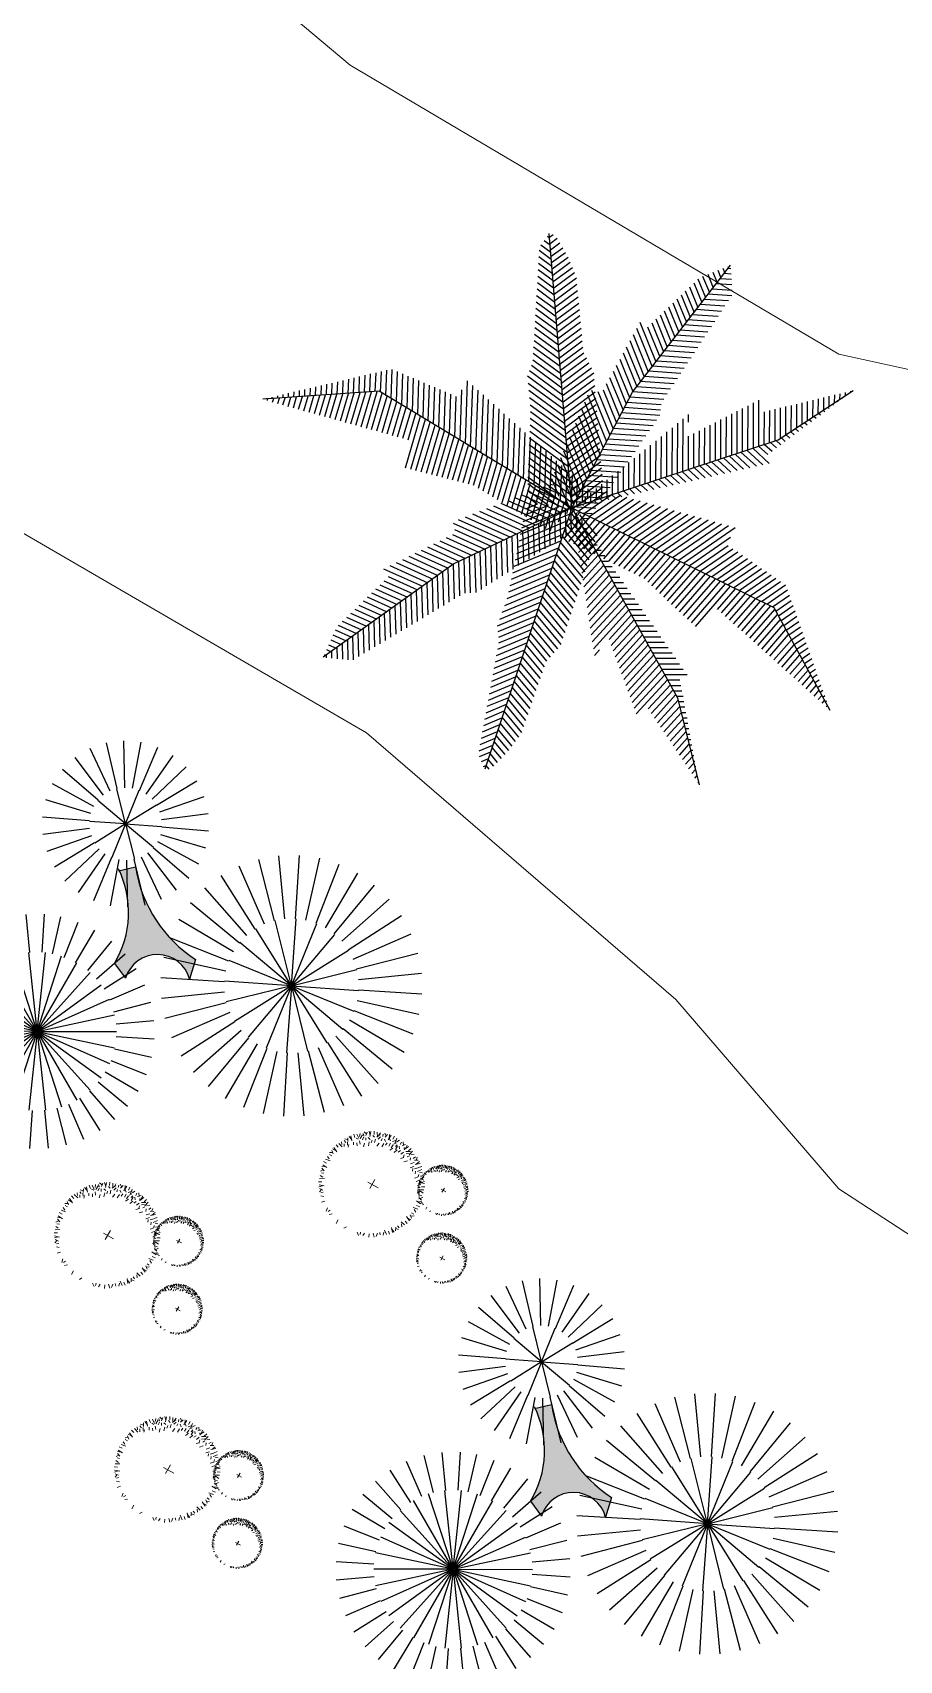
# Model space of a CAD drawing. Header units: millimetres. Extents: x 72 to 2370, y -203 to 794.
# Drawn here: x 1716.81 to 1721.06, y 349.51 to 357.51 of the extents above; entities that cross this region are included whole.
import ezdxf

# ---------------------------------------------------------------- set-up
doc = ezdxf.new("R2010")
doc.units = ezdxf.units.MM
doc.layers.add('01_Fina', color=250, linetype='Continuous', lineweight=15)
doc.layers.add('ARB-CERCO', color=97, linetype='Continuous', lineweight=5)
doc.layers.add('BOSQUENUEVO', color=64, linetype='Continuous')
doc.layers.add('FURN', color=253, linetype='Continuous')

# ---------------------------------------------------------------- blocks, each defined once
blk = doc.blocks.new('abri')
at = {"layer": 'FURN'}
blk.add_hatch(color=256, dxfattribs=at).paths.add_polyline_path([(1541.4483, 14.7988), (1541.5053, 14.8935, -0.755152), (1541.367, 15.2521), (1541.2444, 15.2412, -0.169075), (1540.9762, 14.779), (1540.8625, 14.6983), (1540.9211, 14.6158, -0.248562)])
for p, q in [((1541.1698, 16.2371), (1541.1659, 16.6177)), ((1540.987, 16.1912), (1540.8107, 16.5286)), ((1541.0453, 16.2161), (1540.9239, 16.5768)), ((1541.1067, 16.2315), (1541.0433, 16.6068)), ((1541.233, 16.2328), (1541.2887, 16.6093)), ((1541.2947, 16.2186), (1541.4086, 16.5818)), ((1541.3535, 16.195), (1541.5228, 16.5359)), ((1540.9334, 16.1576), (1540.7065, 16.4632)), ((1541.4078, 16.1625), (1541.6284, 16.4727)), ((1540.8856, 16.1159), (1540.6137, 16.3823)), ((1541.4564, 16.1218), (1541.7228, 16.3937)), ((1540.845, 16.0673), (1540.5348, 16.2879)), ((1541.4981, 16.0741), (1541.8037, 16.301)), ((1540.8125, 16.013), (1540.4715, 16.1823)), ((1541.5317, 16.0204), (1541.8691, 16.1967)), ((1540.7888, 15.9542), (1540.4256, 16.0681)), ((1541.5566, 15.9622), (1541.9173, 16.0835)), ((1540.7747, 15.8925), (1540.3981, 15.9482)), ((1541.572, 15.9007), (1541.9473, 15.9642)), ((1541.5776, 15.8376), (1541.9582, 15.8416)), ((1540.7704, 15.8293), (1540.3897, 15.8254)), ((1540.776, 15.7662), (1540.4007, 15.7028)), ((1541.5733, 15.7745), (1541.9498, 15.7188)), ((1540.7914, 15.7048), (1540.4306, 15.5834)), ((1540.8162, 15.6465), (1540.4789, 15.4702)), ((1541.5355, 15.6539), (1541.8764, 15.4846)), ((1541.5591, 15.7127), (1541.9223, 15.5988)), ((1540.8499, 15.5929), (1540.5443, 15.366)), ((1540.8915, 15.5451), (1540.6252, 15.2732)), ((1541.4623, 15.551), (1541.7343, 15.2847)), ((1541.503, 15.5996), (1541.8132, 15.3791)), ((1540.9401, 15.5045), (1540.7196, 15.1942)), ((1540.9945, 15.472), (1540.8252, 15.131)), ((1541.0532, 15.4483), (1540.9393, 15.0851)), ((1541.3027, 15.4509), (1541.424, 15.0901)), ((1541.3609, 15.4757), (1541.5372, 15.1384)), ((1541.4146, 15.5094), (1541.6415, 15.2038)), ((1541.115, 15.4342), (1541.0593, 15.0576)), ((1541.1781, 15.4299), (1541.1821, 15.0492)), ((1541.2412, 15.4355), (1541.3047, 15.0601)), ((1541.2444, 15.2412), (1541.367, 15.2521)), ((1541.8507, 14.9732), (1541.7785, 15.1898)), ((1541.9232, 14.9911), (1541.8857, 15.2164)), ((1541.9975, 14.9976), (1541.9958, 15.2259)), ((1542.072, 14.9923), (1542.106, 15.2181)), ((1542.1447, 14.9754), (1542.2137, 15.1931)), ((1542.2139, 14.9474), (1542.3161, 15.1516)), ((1541.7186, 14.9046), (1541.5829, 15.0883)), ((1541.7819, 14.9441), (1541.6767, 15.1468)), ((1542.2779, 14.9088), (1542.4107, 15.0946)), ((1540.5409, 14.7357), (1540.4026, 14.9817)), ((1540.5827, 14.7538), (1540.4986, 15.0232)), ((1540.6274, 14.7628), (1540.601, 15.0437)), ((1540.6729, 14.7622), (1540.7056, 15.0426)), ((1540.7173, 14.7523), (1540.8076, 15.0197)), ((1540.7587, 14.7333), (1540.9026, 14.9761)), ((1541.6622, 14.8557), (1541.4995, 15.0159)), ((1542.335, 14.8608), (1542.4953, 15.0235)), ((1540.5038, 14.7094), (1540.3173, 14.9212)), ((1540.7952, 14.7061), (1540.9864, 14.9137)), ((1541.6141, 14.7985), (1541.4284, 14.9313)), ((1541.4483, 14.7988), (1541.5053, 14.8935)), ((1542.384, 14.8044), (1542.5677, 14.94)), ((1540.473, 14.6759), (1540.2465, 14.8443)), ((1540.8253, 14.6719), (1541.0555, 14.8352)), ((1541.5756, 14.7346), (1541.3713, 14.8367)), ((1542.4235, 14.741), (1542.6261, 14.8463)), ((1540.4498, 14.6367), (1540.1932, 14.7544)), ((1540.8477, 14.6323), (1541.1067, 14.7441)), ((1540.9237, 14.6121), (1540.8636, 14.6969)), ((1541.5476, 14.6654), (1541.3298, 14.7343)), ((1542.4525, 14.6723), (1542.6692, 14.7445)), ((1540.4352, 14.5936), (1540.1598, 14.6554)), ((1540.8612, 14.5888), (1541.1379, 14.6444)), ((1541.5342, 14.5804), (1541.3084, 14.6144)), ((1542.4705, 14.5998), (1542.6958, 14.6373)), ((1540.4299, 14.5484), (1540.1477, 14.5515)), ((1540.4342, 14.503), (1540.1575, 14.4475)), ((1540.8602, 14.4982), (1541.1356, 14.4365)), ((1540.8655, 14.5435), (1541.1477, 14.5403)), ((1541.5289, 14.5059), (1541.3006, 14.5041)), ((1542.477, 14.5254), (1542.7053, 14.5272)), ((1540.4478, 14.4596), (1540.1887, 14.3477)), ((1540.4701, 14.4199), (1540.2399, 14.2566)), ((1540.5002, 14.3857), (1540.309, 14.1781)), ((1540.7916, 14.3824), (1540.9781, 14.1706)), ((1540.8225, 14.4159), (1541.0489, 14.2475)), ((1540.8457, 14.4551), (1541.1022, 14.3374)), ((1541.5354, 14.4315), (1541.3101, 14.3941)), ((1541.5498, 14.3713), (1541.3332, 14.2991)), ((1542.4548, 14.3782), (1542.6725, 14.3093)), ((1542.4717, 14.451), (1542.6975, 14.4169)), ((1540.5367, 14.3585), (1540.3928, 14.1157)), ((1540.5781, 14.3396), (1540.4879, 14.0722)), ((1540.6225, 14.3296), (1540.5898, 14.0493)), ((1540.668, 14.3291), (1540.6944, 14.0481)), ((1540.7127, 14.338), (1540.7969, 14.0687)), ((1540.7545, 14.3561), (1540.8928, 14.1101)), ((1541.5789, 14.3026), (1541.3762, 14.1973)), ((1542.4267, 14.309), (1542.631, 14.2069)), ((1541.6184, 14.2392), (1541.4347, 14.1036)), ((1541.6673, 14.1828), (1541.5071, 14.0201)), ((1542.3402, 14.1879), (1542.5029, 14.0277)), ((1542.3882, 14.2451), (1542.574, 14.1123)), ((1541.7245, 14.1348), (1541.5916, 13.949)), ((1541.7884, 14.0962), (1541.6863, 13.892)), ((1542.2204, 14.0995), (1542.3256, 13.8968)), ((1542.2838, 14.139), (1542.4194, 13.9553)), ((1541.8576, 14.0682), (1541.7887, 13.8505)), ((1541.9303, 14.0513), (1541.8963, 13.8255)), ((1542.0048, 14.046), (1542.0066, 13.8176)), ((1542.0792, 14.0524), (1542.1166, 13.8272)), ((1542.1517, 14.0704), (1542.2239, 13.8538))]:
    blk.add_line(p, q, dxfattribs=at)
at = {"layer": 'FURN', "color": 62}
for p, q in [((1541.174, 15.8335), (1541.174, 16.2371)), ((1541.174, 15.8335), (1540.9367, 16.16)), ((1541.174, 15.8335), (1541.0492, 16.2174)), ((1541.174, 15.8335), (1541.2987, 16.2174)), ((1541.174, 15.8335), (1541.4112, 16.16)), ((1541.174, 15.8335), (1540.8474, 16.0707)), ((1541.174, 15.8335), (1541.5005, 16.0707)), ((1541.174, 15.8335), (1540.7901, 15.9582)), ((1541.174, 15.8335), (1541.5579, 15.9582)), ((1541.174, 15.8335), (1540.7703, 15.8335)), ((1541.174, 15.8335), (1540.7901, 15.7087)), ((1541.174, 15.8335), (1540.8474, 15.5962)), ((1541.174, 15.8335), (1540.9367, 15.5069)), ((1541.174, 15.8335), (1541.0492, 15.4496)), ((1541.174, 15.8335), (1541.5776, 15.8335)), ((1541.174, 15.8335), (1541.174, 15.4298)), ((1541.174, 15.8335), (1541.2987, 15.4496)), ((1541.174, 15.8335), (1541.4112, 15.5069)), ((1541.174, 15.8335), (1541.5005, 15.5962)), ((1541.174, 15.8335), (1541.5579, 15.7087)), ((1542.0012, 14.5218), (1541.8226, 14.9628)), ((1542.0012, 14.5218), (1541.9182, 14.9903)), ((1542.0012, 14.5218), (1542.0174, 14.9973)), ((1542.0012, 14.5218), (1542.1159, 14.9835)), ((1542.0012, 14.5218), (1541.7348, 14.916)), ((1542.0012, 14.5218), (1542.2094, 14.9496)), ((1542.0012, 14.5218), (1542.2938, 14.897)), ((1542.0012, 14.5218), (1541.5975, 14.7736)), ((1542.0012, 14.5218), (1541.6586, 14.852)), ((1542.0012, 14.5218), (1542.3654, 14.8279)), ((1540.6477, 14.5459), (1540.4715, 14.6739)), ((1540.6477, 14.5459), (1540.5804, 14.753)), ((1540.6477, 14.5459), (1540.715, 14.753)), ((1540.6477, 14.5459), (1540.8239, 14.6739)), ((1542.0012, 14.5218), (1541.5539, 14.6841)), ((1542.0012, 14.5218), (1542.4211, 14.7455)), ((1542.0012, 14.5218), (1541.53, 14.5876)), ((1542.0012, 14.5218), (1542.4584, 14.6533)), ((1540.6477, 14.5459), (1540.4299, 14.5459)), ((1540.6477, 14.5459), (1540.4715, 14.4179)), ((1540.6477, 14.5459), (1540.5804, 14.3388)), ((1540.6477, 14.5459), (1540.8655, 14.5459)), ((1540.6477, 14.5459), (1540.715, 14.3388)), ((1540.6477, 14.5459), (1540.8239, 14.4179)), ((1542.0012, 14.5218), (1541.5266, 14.4882)), ((1542.0012, 14.5218), (1541.5439, 14.3903)), ((1542.0012, 14.5218), (1541.5813, 14.2981)), ((1542.0012, 14.5218), (1541.637, 14.2157)), ((1542.0012, 14.5218), (1541.7086, 14.1466)), ((1542.0012, 14.5218), (1541.793, 14.094)), ((1542.0012, 14.5218), (1541.8865, 14.06)), ((1542.0012, 14.5218), (1541.985, 14.0463)), ((1542.0012, 14.5218), (1542.4758, 14.5554)), ((1542.0012, 14.5218), (1542.3437, 14.1916)), ((1542.0012, 14.5218), (1542.4049, 14.27)), ((1542.0012, 14.5218), (1542.4484, 14.3594)), ((1542.0012, 14.5218), (1542.4724, 14.456)), ((1542.0012, 14.5218), (1542.0842, 14.0533)), ((1542.0012, 14.5218), (1542.1798, 14.0808)), ((1542.0012, 14.5218), (1542.2676, 14.1276))]:
    blk.add_line(p, q, dxfattribs=at)
at = {"layer": 'FURN'}
for centre, radius, start, end in [((1541.4872, 15.0925), 0.1998, 126.97548, 275.20895), ((1540.4465, 15.3953), 0.8127, 301.61043, 349.06478), ((1541.3574, 14.2098), 0.596, 81.22271, 138.10852)]:
    blk.add_arc(centre, radius, start, end, dxfattribs=at)
blk = doc.blocks.new('A$C05551F4C')
at = {"color": 0, "linetype": 'ByBlock'}
for p, q in [((-0.115, 0.289), (-0.113, 0.308)), ((-0.089, 0.295), (-0.095, 0.31)), ((-0.09, 0.32), (-0.071, 0.308)), ((-0.069, 0.321), (-0.076, 0.3)), ((-0.059, 0.327), (-0.049, 0.304)), ((-0.05, 0.296), (-0.048, 0.328)), ((-0.026, 0.312), (-0.027, 0.333)), ((-0.004, 0.3), (-0.008, 0.33)), ((0.004, 0.311), (0.012, 0.328)), ((0.03, 0.307), (0.03, 0.323)), ((0.039, 0.33), (0.051, 0.312)), ((0.058, 0.324), (0.044, 0.306)), ((0.066, 0.292), (0.081, 0.321)), ((0.069, 0.325), (0.07, 0.3)), ((0.095, 0.299), (0.101, 0.318)), ((0.11, 0.279), (0.118, 0.308)), ((-0.237, 0.203), (-0.253, 0.217)), ((-0.216, 0.223), (-0.221, 0.241)), ((-0.195, 0.239), (-0.205, 0.25)), ((-0.204, 0.261), (-0.183, 0.257)), ((-0.186, 0.271), (-0.184, 0.248)), ((-0.179, 0.28), (-0.161, 0.263)), ((-0.158, 0.254), (-0.168, 0.285)), ((-0.142, 0.279), (-0.152, 0.297)), ((-0.117, 0.276), (-0.133, 0.301)), ((0.118, 0.269), (0.133, 0.278)), ((0.122, 0.287), (0.136, 0.298)), ((0.128, 0.245), (0.143, 0.25)), ((0.136, 0.255), (0.151, 0.265)), ((0.144, 0.273), (0.15, 0.287)), ((0.156, 0.224), (0.171, 0.233)), ((0.177, 0.277), (0.157, 0.266)), ((0.161, 0.29), (0.166, 0.269)), ((0.163, 0.202), (0.178, 0.212)), ((0.172, 0.245), (0.197, 0.266)), ((0.188, 0.274), (0.179, 0.25)), ((0.201, 0.24), (0.214, 0.256)), ((0.201, 0.216), (0.201, 0.231)), ((0.208, 0.216), (0.225, 0.24)), ((0.212, 0.207), (0.239, 0.207)), ((0.221, 0.218), (0.239, 0.224)), ((0.237, 0.197), (0.248, 0.208)), ((0.259, 0.207), (0.255, 0.185)), ((-0.284, 0.124), (-0.296, 0.138)), ((-0.288, 0.163), (-0.266, 0.168)), ((-0.27, 0.146), (-0.284, 0.153)), ((0.177, 0.163), (0.199, 0.169)), ((0.18, 0.19), (0.197, 0.203)), ((0.198, 0.141), (0.221, 0.148)), ((0.212, 0.192), (0.232, 0.193)), ((0.219, 0.172), (0.233, 0.18)), ((0.222, 0.134), (0.239, 0.138)), ((0.234, 0.117), (0.255, 0.123)), ((0.238, 0.151), (0.241, 0.167)), ((0.268, 0.189), (0.246, 0.186)), ((0.252, 0.161), (0.283, 0.171)), ((0.278, 0.182), (0.26, 0.163)), ((0.263, 0.134), (0.268, 0.149)), ((0.265, 0.108), (0.284, 0.102)), ((0.27, 0.122), (0.296, 0.112)), ((0.274, 0.12), (0.299, 0.135)), ((0.277, 0.145), (0.295, 0.154)), ((0.287, 0.117), (0.305, 0.116)), ((-0.309, 0.006), (-0.325, 0.015)), ((-0.323, 0.072), (-0.297, 0.073)), ((-0.028, 0), (0.035, 0)), ((-0.001, 0.029), (0.001, -0.043)), ((0.222, 0.093), (0.245, 0.09)), ((0.234, 0.065), (0.258, 0.064)), ((0.241, 0.011), (0.261, 0.001)), ((0.255, 0.05), (0.272, 0.048)), ((0.257, 0.011), (0.28, 0.01)), ((0.26, 0.029), (0.281, 0.029)), ((0.265, 0.087), (0.28, 0.089)), ((0.275, 0.061), (0.284, 0.075)), ((0.286, 0.01), (0.302, -0.001)), ((0.293, 0.092), (0.307, 0.097)), ((0.293, 0.052), (0.326, 0.05)), ((0.293, 0.036), (0.303, 0.048)), ((0.296, 0.023), (0.316, 0.005)), ((0.319, 0.072), (0.297, 0.078)), ((0.298, 0.006), (0.327, 0.011)), ((0.325, 0.062), (0.302, 0.051)), ((0.318, 0.092), (0.306, 0.074)), ((0.31, 0.028), (0.331, 0.03)), ((-0.317, -0.087), (-0.305, -0.069)), ((-0.293, -0.087), (-0.307, -0.092)), ((0.221, -0.101), (0.239, -0.117)), ((0.23, -0.072), (0.245, -0.088)), ((0.242, -0.02), (0.265, -0.028)), ((0.245, -0.085), (0.261, -0.08)), ((0.254, -0.061), (0.274, -0.069)), ((0.257, -0.04), (0.272, -0.048)), ((0.263, -0.018), (0.287, -0.019)), ((0.272, -0.088), (0.283, -0.104)), ((0.279, -0.009), (0.294, -0.012)), ((0.279, -0.037), (0.292, -0.027)), ((0.285, -0.08), (0.299, -0.104)), ((0.288, -0.067), (0.301, -0.059)), ((0.29, -0.064), (0.319, -0.078)), ((0.296, -0.092), (0.316, -0.099)), ((0.323, -0.067), (0.298, -0.068)), ((0.321, -0.056), (0.304, -0.041)), ((0.305, -0.027), (0.32, -0.027)), ((0.309, -0.001), (0.325, -0.01)), ((0.328, -0.036), (0.31, -0.048)), ((-0.287, -0.112), (-0.305, -0.111)), ((-0.276, -0.14), (-0.295, -0.149)), ((-0.277, -0.177), (-0.26, -0.158)), ((-0.268, -0.184), (-0.246, -0.181)), ((-0.236, -0.192), (-0.247, -0.203)), ((0.192, -0.2), (0.208, -0.194)), ((0.199, -0.176), (0.214, -0.17)), ((0.21, -0.154), (0.228, -0.17)), ((0.217, -0.181), (0.234, -0.197)), ((0.232, -0.144), (0.25, -0.16)), ((0.237, -0.198), (0.253, -0.212)), ((0.243, -0.17), (0.264, -0.194)), ((0.272, -0.185), (0.248, -0.176)), ((0.25, -0.131), (0.265, -0.125)), ((0.259, -0.104), (0.272, -0.112)), ((0.275, -0.174), (0.264, -0.154)), ((0.288, -0.159), (0.267, -0.163)), ((0.27, -0.141), (0.285, -0.148)), ((0.277, -0.108), (0.306, -0.115)), ((0.284, -0.119), (0.296, -0.133)), ((-0.221, -0.213), (-0.239, -0.219)), ((-0.207, -0.211), (-0.225, -0.235)), ((-0.201, -0.235), (-0.214, -0.251)), ((-0.172, -0.24), (-0.196, -0.261)), ((-0.188, -0.269), (-0.179, -0.245)), ((-0.176, -0.272), (-0.156, -0.261)), ((-0.161, -0.285), (-0.165, -0.264)), ((-0.144, -0.268), (-0.15, -0.282)), ((-0.121, -0.282), (-0.136, -0.293)), ((-0.11, -0.274), (-0.117, -0.303)), ((-0.095, -0.294), (-0.101, -0.313)), ((-0.066, -0.287), (-0.08, -0.317)), ((-0.069, -0.321), (-0.07, -0.295)), ((-0.058, -0.319), (-0.044, -0.301)), ((-0.029, -0.302), (-0.03, -0.318)), ((0.004, -0.295), (0.009, -0.325)), ((0.05, -0.291), (0.048, -0.323)), ((0.06, -0.322), (0.049, -0.299)), ((0.069, -0.316), (0.076, -0.295)), ((0.09, -0.315), (0.072, -0.303)), ((0.089, -0.29), (0.095, -0.305)), ((0.097, -0.269), (0.115, -0.285)), ((0.115, -0.284), (0.113, -0.303)), ((0.118, -0.271), (0.133, -0.297)), ((0.134, -0.248), (0.152, -0.264)), ((0.142, -0.274), (0.152, -0.292)), ((0.154, -0.229), (0.172, -0.245)), ((0.158, -0.249), (0.169, -0.28)), ((0.18, -0.275), (0.161, -0.258)), ((0.168, -0.21), (0.186, -0.226)), ((0.204, -0.256), (0.183, -0.252)), ((0.186, -0.266), (0.184, -0.243)), ((0.186, -0.226), (0.201, -0.221)), ((0.195, -0.234), (0.205, -0.245)), ((0.213, -0.205), (0.237, -0.223)), ((0.216, -0.218), (0.221, -0.236)), ((-0.038, -0.325), (-0.051, -0.307)), ((-0.003, -0.306), (-0.012, -0.323)), ((0.026, -0.307), (0.028, -0.328))]:
    blk.add_line(p, q, dxfattribs=at)
blk = doc.blocks.new('*X73')
at = {"color": 0}
for p, q in [((6.827, 6.747), (7.284, 6.937)), ((6.839, 6.806), (7.285, 6.992)), ((6.851, 6.865), (7.185, 7.004)), ((6.863, 6.924), (7.084, 7.017)), ((6.875, 6.983), (6.984, 7.029)), ((6.804, 6.629), (7.242, 6.812)), ((6.816, 6.688), (7.263, 6.874)), ((6.78, 6.511), (7.2, 6.686)), ((6.792, 6.57), (7.221, 6.749)), ((6.743, 6.333), (7.137, 6.497)), ((6.756, 6.392), (7.158, 6.56)), ((6.768, 6.451), (7.179, 6.623)), ((6.718, 6.214), (7.095, 6.371)), ((6.731, 6.273), (7.116, 6.434)), ((6.657, 6.026), (7.032, 6.182)), ((6.68, 6.09), (7.053, 6.245)), ((6.702, 6.153), (7.074, 6.308)), ((6.614, 5.9), (6.991, 6.057)), ((6.635, 5.963), (7.012, 6.12)), ((6.619, 5.848), (6.97, 5.994)), ((6.625, 5.796), (6.949, 5.931)), ((6.605, 5.625), (6.886, 5.742)), ((6.616, 5.684), (6.907, 5.805)), ((6.627, 5.742), (6.928, 5.868)), ((6.584, 5.508), (6.844, 5.616)), ((6.594, 5.566), (6.865, 5.679)), ((6.551, 5.332), (6.781, 5.428)), ((6.562, 5.39), (6.802, 5.49)), ((6.573, 5.449), (6.823, 5.553)), ((6.529, 5.214), (6.739, 5.302)), ((6.54, 5.273), (6.76, 5.365)), ((6.508, 5.097), (6.697, 5.176)), ((6.519, 5.156), (6.718, 5.239)), ((6.475, 4.921), (6.634, 4.987)), ((6.486, 4.98), (6.655, 5.05)), ((6.497, 5.038), (6.676, 5.113)), ((6.454, 4.803), (6.592, 4.861)), ((6.464, 4.862), (6.613, 4.924)), ((6.443, 4.745), (6.571, 4.798)), ((6.446, 4.692), (6.551, 4.736)), ((6.466, 4.646), (6.53, 4.673)), ((6.485, 4.6), (6.509, 4.61))]:
    blk.add_line(p, q, dxfattribs=at)
blk = doc.blocks.new('*X74')
at = {"color": 0}
for p, q in [((7.518, 6.678), (7.289, 6.952)), ((7.536, 6.733), (7.376, 6.926)), ((7.462, 6.51), (7.233, 6.785)), ((7.48, 6.566), (7.252, 6.841)), ((7.499, 6.622), (7.27, 6.896)), ((7.425, 6.399), (7.196, 6.673)), ((7.443, 6.454), (7.215, 6.729)), ((7.369, 6.231), (7.14, 6.506)), ((7.388, 6.287), (7.159, 6.562)), ((7.406, 6.343), (7.177, 6.617)), ((7.313, 6.064), (7.084, 6.338)), ((7.332, 6.119), (7.103, 6.394)), ((7.35, 6.175), (7.122, 6.45)), ((7.276, 5.952), (7.047, 6.227)), ((7.295, 6.008), (7.066, 6.283)), ((7.22, 5.785), (6.991, 6.059)), ((7.239, 5.84), (7.01, 6.115)), ((7.257, 5.896), (7.029, 6.171)), ((7.137, 5.65), (6.936, 5.892)), ((7.17, 5.689), (6.954, 5.948)), ((7.202, 5.729), (6.973, 6.003)), ((7.048, 5.522), (6.88, 5.724)), ((7.071, 5.573), (6.899, 5.78)), ((7.104, 5.612), (6.917, 5.836)), ((7.01, 5.412), (6.843, 5.613)), ((7.029, 5.467), (6.861, 5.669)), ((6.953, 5.246), (6.787, 5.445)), ((6.972, 5.301), (6.806, 5.501)), ((6.991, 5.357), (6.824, 5.557)), ((6.896, 5.08), (6.731, 5.278)), ((6.915, 5.136), (6.75, 5.334)), ((6.934, 5.191), (6.768, 5.39)), ((6.857, 4.97), (6.694, 5.166)), ((6.877, 5.025), (6.713, 5.222)), ((6.779, 4.83), (6.638, 4.999)), ((6.81, 4.871), (6.657, 5.055)), ((6.838, 4.915), (6.675, 5.111)), ((6.684, 4.71), (6.582, 4.831)), ((6.718, 4.747), (6.601, 4.887)), ((6.748, 4.788), (6.62, 4.943)), ((6.614, 4.637), (6.545, 4.72)), ((6.649, 4.674), (6.564, 4.776)), ((6.535, 4.576), (6.508, 4.608)), ((6.58, 4.601), (6.527, 4.664))]:
    blk.add_line(p, q, dxfattribs=at)
blk = doc.blocks.new('*X77')
at = {"color": 0}
for p, q in [((6.775, 7.087), (7.149, 6.917)), ((6.84, 7.112), (7.208, 6.945)), ((6.906, 7.137), (7.267, 6.974)), ((6.972, 7.162), (7.271, 7.027)), ((7.037, 7.187), (7.198, 7.115)), ((7.103, 7.212), (7.124, 7.203)), ((6.381, 6.936), (6.793, 6.749)), ((6.447, 6.961), (6.852, 6.777)), ((6.512, 6.986), (6.912, 6.805)), ((6.578, 7.011), (6.971, 6.833)), ((6.644, 7.036), (7.03, 6.861)), ((6.709, 7.061), (7.089, 6.889)), ((6.204, 6.851), (6.616, 6.665)), ((6.215, 6.791), (6.556, 6.637)), ((6.25, 6.885), (6.675, 6.693)), ((6.316, 6.91), (6.734, 6.721)), ((5.966, 6.63), (6.26, 6.496)), ((6.023, 6.658), (6.319, 6.524)), ((6.081, 6.687), (6.379, 6.552)), ((6.139, 6.716), (6.438, 6.581)), ((6.197, 6.744), (6.497, 6.609)), ((5.676, 6.486), (6.015, 6.333)), ((5.734, 6.515), (6.062, 6.367)), ((5.792, 6.544), (6.109, 6.4)), ((5.85, 6.572), (6.156, 6.434)), ((5.908, 6.601), (6.203, 6.467)), ((5.56, 6.429), (5.921, 6.266)), ((5.601, 6.356), (5.874, 6.232)), ((5.618, 6.458), (5.968, 6.299)), ((5.447, 6.206), (5.686, 6.098)), ((5.486, 6.243), (5.733, 6.131)), ((5.524, 6.281), (5.78, 6.165)), ((5.563, 6.318), (5.827, 6.199)), ((5.293, 6.056), (5.497, 5.963)), ((5.332, 6.093), (5.544, 5.997)), ((5.37, 6.131), (5.591, 6.031)), ((5.409, 6.168), (5.638, 6.064)), ((5.139, 5.906), (5.309, 5.829)), ((5.178, 5.944), (5.356, 5.863)), ((5.216, 5.981), (5.403, 5.896)), ((5.255, 6.019), (5.45, 5.93)), ((5.052, 5.726), (5.121, 5.695)), ((5.072, 5.772), (5.168, 5.728)), ((5.092, 5.818), (5.215, 5.762)), ((5.112, 5.864), (5.262, 5.795)), ((5.013, 5.634), (5.027, 5.627)), ((5.032, 5.68), (5.074, 5.661))]:
    blk.add_line(p, q, dxfattribs=at)
blk = doc.blocks.new('*X78')
at = {"color": 0}
for p, q in [((7.2, 6.707), (7.193, 6.939)), ((7.249, 6.738), (7.243, 6.962)), ((7.298, 6.769), (7.292, 6.985)), ((7.348, 6.8), (7.343, 6.941)), ((6.906, 6.519), (6.897, 6.798)), ((6.955, 6.55), (6.947, 6.822)), ((7.004, 6.582), (6.996, 6.845)), ((7.053, 6.613), (7.045, 6.868)), ((7.102, 6.644), (7.095, 6.892)), ((7.151, 6.675), (7.144, 6.915)), ((7.397, 6.832), (7.395, 6.88)), ((6.562, 6.3), (6.552, 6.635)), ((6.611, 6.332), (6.601, 6.658)), ((6.66, 6.363), (6.651, 6.681)), ((6.71, 6.394), (6.7, 6.705)), ((6.759, 6.425), (6.749, 6.728)), ((6.808, 6.457), (6.799, 6.752)), ((6.857, 6.488), (6.848, 6.775)), ((6.266, 6.179), (6.256, 6.494)), ((6.315, 6.202), (6.306, 6.518)), ((6.365, 6.206), (6.355, 6.541)), ((6.415, 6.21), (6.404, 6.565)), ((6.464, 6.238), (6.454, 6.588)), ((6.513, 6.269), (6.503, 6.611)), ((6.02, 6.031), (6.011, 6.331)), ((6.069, 6.061), (6.06, 6.366)), ((6.118, 6.09), (6.109, 6.401)), ((6.168, 6.12), (6.158, 6.436)), ((6.217, 6.15), (6.207, 6.471)), ((5.824, 5.913), (5.815, 6.191)), ((5.873, 5.942), (5.864, 6.226)), ((5.922, 5.972), (5.913, 6.261)), ((5.971, 6.002), (5.962, 6.296)), ((5.627, 5.795), (5.619, 6.051)), ((5.676, 5.824), (5.668, 6.086)), ((5.725, 5.854), (5.717, 6.121)), ((5.775, 5.883), (5.766, 6.156)), ((5.382, 5.647), (5.375, 5.876)), ((5.431, 5.676), (5.424, 5.911)), ((5.48, 5.706), (5.473, 5.946)), ((5.529, 5.735), (5.522, 5.981)), ((5.578, 5.765), (5.57, 6.016)), ((5.183, 5.591), (5.179, 5.736)), ((5.233, 5.586), (5.228, 5.771)), ((5.283, 5.587), (5.277, 5.806)), ((5.332, 5.617), (5.326, 5.841)), ((5.033, 5.606), (5.032, 5.631)), ((5.083, 5.601), (5.081, 5.666)), ((5.133, 5.596), (5.13, 5.701))]:
    blk.add_line(p, q, dxfattribs=at)
blk = doc.blocks.new('*X80')
at = {"color": 0}
for p, q in [((7.304, 7.045), (7.495, 7.177)), ((7.306, 7.108), (7.432, 7.195)), ((7.307, 6.987), (7.558, 7.16)), ((7.309, 7.17), (7.369, 7.212)), ((7.359, 6.962), (7.62, 7.142)), ((7.41, 6.936), (7.683, 7.125)), ((7.461, 6.911), (7.746, 7.107)), ((7.513, 6.886), (7.808, 7.09)), ((7.564, 6.861), (7.871, 7.073)), ((7.615, 6.835), (7.934, 7.055)), ((7.667, 6.81), (7.997, 7.038)), ((7.718, 6.785), (8.059, 7.02)), ((7.769, 6.759), (8.122, 7.003)), ((7.821, 6.734), (8.185, 6.985)), ((7.872, 6.709), (8.247, 6.968)), ((7.924, 6.683), (8.31, 6.95)), ((7.975, 6.658), (8.373, 6.933)), ((8.026, 6.633), (8.436, 6.915)), ((8.078, 6.608), (8.498, 6.898)), ((8.129, 6.582), (8.561, 6.88)), ((8.18, 6.557), (8.624, 6.863)), ((8.232, 6.532), (8.686, 6.845)), ((8.283, 6.506), (8.749, 6.828)), ((8.334, 6.481), (8.812, 6.81)), ((8.386, 6.456), (8.769, 6.72)), ((8.437, 6.43), (8.747, 6.644)), ((8.489, 6.405), (8.791, 6.614)), ((8.54, 6.38), (8.835, 6.584)), ((8.591, 6.354), (8.879, 6.553)), ((8.643, 6.329), (8.924, 6.523)), ((8.694, 6.304), (8.968, 6.493)), ((8.745, 6.279), (9.012, 6.462)), ((8.797, 6.253), (9.056, 6.432)), ((8.848, 6.228), (9.1, 6.402)), ((8.899, 6.203), (9.144, 6.371)), ((8.951, 6.177), (9.188, 6.341)), ((9.002, 6.152), (9.232, 6.311)), ((9.054, 6.127), (9.276, 6.28)), ((9.105, 6.101), (9.296, 6.233)), ((9.156, 6.076), (9.313, 6.184)), ((9.188, 6.037), (9.33, 6.136)), ((9.212, 5.993), (9.348, 6.087)), ((9.236, 5.949), (9.365, 6.038)), ((9.26, 5.905), (9.382, 5.989)), ((9.284, 5.86), (9.399, 5.94)), ((9.308, 5.816), (9.416, 5.891)), ((9.332, 5.772), (9.434, 5.842)), ((9.356, 5.728), (9.451, 5.793)), ((9.38, 5.684), (9.468, 5.744)), ((9.404, 5.64), (9.485, 5.696)), ((9.428, 5.596), (9.502, 5.647)), ((9.452, 5.551), (9.519, 5.598)), ((9.476, 5.507), (9.537, 5.549)), ((9.5, 5.463), (9.554, 5.5)), ((9.524, 5.419), (9.571, 5.451)), ((9.549, 5.375), (9.588, 5.402)), ((9.573, 5.331), (9.605, 5.353)), ((9.597, 5.287), (9.623, 5.304)), ((9.621, 5.242), (9.64, 5.256)), ((9.645, 5.198), (9.657, 5.207)), ((9.669, 5.154), (9.674, 5.158))]:
    blk.add_line(p, q, dxfattribs=at)
blk = doc.blocks.new('*X79')
at = {"color": 0}
for p, q in [((7.234, 6.712), (7.423, 6.93)), ((7.259, 6.818), (7.377, 6.953)), ((7.285, 6.924), (7.33, 6.976)), ((7.273, 6.681), (7.47, 6.907)), ((7.32, 6.659), (7.516, 6.884)), ((7.366, 6.636), (7.562, 6.861)), ((7.412, 6.613), (7.609, 6.839)), ((7.459, 6.59), (7.655, 6.816)), ((7.505, 6.567), (7.702, 6.793)), ((7.551, 6.544), (7.748, 6.77)), ((7.598, 6.521), (7.794, 6.747)), ((7.644, 6.498), (7.841, 6.724)), ((7.69, 6.475), (7.887, 6.701)), ((7.737, 6.452), (7.934, 6.679)), ((7.783, 6.43), (7.98, 6.656)), ((7.829, 6.407), (8.026, 6.633)), ((7.876, 6.384), (8.073, 6.61)), ((7.922, 6.361), (8.119, 6.587)), ((7.969, 6.338), (8.165, 6.564)), ((8.005, 6.304), (8.212, 6.541)), ((8.041, 6.269), (8.258, 6.519)), ((8.078, 6.235), (8.305, 6.496)), ((8.114, 6.201), (8.351, 6.473)), ((8.151, 6.167), (8.397, 6.45)), ((8.187, 6.132), (8.444, 6.427)), ((8.224, 6.098), (8.49, 6.404)), ((8.26, 6.064), (8.537, 6.381)), ((8.297, 6.03), (8.583, 6.359)), ((8.333, 5.995), (8.629, 6.336)), ((8.37, 5.961), (8.676, 6.313)), ((8.406, 5.927), (8.722, 6.29)), ((8.443, 5.893), (8.769, 6.267)), ((8.648, 6.052), (8.815, 6.244)), ((8.686, 6.02), (8.861, 6.221)), ((8.723, 5.986), (8.908, 6.199)), ((8.76, 5.953), (8.954, 6.176)), ((8.797, 5.919), (9.001, 6.153)), ((8.835, 5.886), (9.047, 6.13)), ((8.872, 5.853), (9.093, 6.107)), ((8.909, 5.819), (9.14, 6.084)), ((8.946, 5.786), (9.179, 6.053)), ((8.983, 5.752), (9.204, 6.006)), ((9.021, 5.719), (9.23, 5.959)), ((9.058, 5.686), (9.255, 5.913)), ((9.095, 5.652), (9.281, 5.866)), ((9.132, 5.619), (9.306, 5.819)), ((9.169, 5.585), (9.332, 5.772)), ((9.207, 5.552), (9.358, 5.725)), ((9.244, 5.518), (9.383, 5.678)), ((9.281, 5.485), (9.409, 5.632)), ((9.318, 5.452), (9.434, 5.585)), ((9.355, 5.418), (9.46, 5.538)), ((9.393, 5.385), (9.485, 5.491)), ((9.43, 5.351), (9.511, 5.444)), ((9.467, 5.318), (9.536, 5.397)), ((9.504, 5.285), (9.562, 5.351)), ((9.542, 5.251), (9.587, 5.304)), ((9.579, 5.218), (9.613, 5.257)), ((9.616, 5.184), (9.638, 5.21)), ((9.653, 5.151), (9.664, 5.163))]:
    blk.add_line(p, q, dxfattribs=at)
blk = doc.blocks.new('*X76')
at = {"color": 0}
for p, q in [((7.324, 6.95), (7.329, 6.95)), ((7.352, 6.9), (7.364, 6.9)), ((7.379, 6.85), (7.398, 6.85)), ((7.407, 6.8), (7.433, 6.8)), ((7.435, 6.75), (7.467, 6.75)), ((7.463, 6.7), (7.502, 6.7)), ((7.491, 6.65), (7.536, 6.65)), ((7.519, 6.6), (7.571, 6.6)), ((7.546, 6.55), (7.605, 6.55)), ((7.574, 6.5), (7.64, 6.5)), ((7.602, 6.45), (7.675, 6.45)), ((7.63, 6.4), (7.709, 6.4)), ((7.658, 6.35), (7.744, 6.35)), ((7.686, 6.3), (7.778, 6.3)), ((7.714, 6.25), (7.813, 6.25)), ((7.741, 6.2), (7.847, 6.2)), ((7.769, 6.15), (7.882, 6.15)), ((7.797, 6.1), (7.917, 6.1)), ((7.825, 6.05), (7.951, 6.05)), ((7.853, 6), (7.986, 6)), ((7.881, 5.95), (8.02, 5.95)), ((7.909, 5.9), (8.055, 5.9)), ((7.936, 5.85), (8.089, 5.85)), ((7.964, 5.8), (8.124, 5.8)), ((7.992, 5.75), (8.158, 5.75)), ((8.02, 5.7), (8.193, 5.7)), ((8.048, 5.65), (8.228, 5.65)), ((8.076, 5.6), (8.262, 5.6)), ((8.103, 5.55), (8.297, 5.55)), ((8.131, 5.5), (8.331, 5.5)), ((8.159, 5.45), (8.366, 5.45)), ((8.187, 5.4), (8.301, 5.4)), ((8.215, 5.35), (8.31, 5.35)), ((8.243, 5.3), (8.319, 5.3)), ((8.271, 5.25), (8.329, 5.25)), ((8.288, 5.2), (8.338, 5.2)), ((8.3, 5.15), (8.347, 5.15)), ((8.313, 5.1), (8.356, 5.1)), ((8.325, 5.05), (8.366, 5.05)), ((8.338, 5), (8.375, 5)), ((8.35, 4.95), (8.384, 4.95)), ((8.363, 4.9), (8.393, 4.9)), ((8.375, 4.85), (8.402, 4.85)), ((8.388, 4.8), (8.412, 4.8)), ((8.4, 4.75), (8.421, 4.75)), ((8.413, 4.7), (8.43, 4.7)), ((8.425, 4.65), (8.439, 4.65)), ((8.438, 4.6), (8.449, 4.6)), ((8.45, 4.55), (8.458, 4.55)), ((8.463, 4.5), (8.467, 4.5)), ((8.475, 4.45), (8.476, 4.45))]:
    blk.add_line(p, q, dxfattribs=at)
blk = doc.blocks.new('*X75')
at = {"color": 0}
for p, q in [((7.306, 6.959), (7.314, 6.968)), ((7.316, 6.896), (7.34, 6.922)), ((7.326, 6.832), (7.365, 6.876)), ((7.335, 6.769), (7.391, 6.83)), ((7.345, 6.705), (7.416, 6.783)), ((7.355, 6.642), (7.442, 6.737)), ((7.364, 6.578), (7.468, 6.691)), ((7.374, 6.515), (7.493, 6.645)), ((7.384, 6.451), (7.519, 6.599)), ((7.393, 6.388), (7.545, 6.553)), ((7.403, 6.324), (7.57, 6.507)), ((7.413, 6.261), (7.596, 6.461)), ((7.423, 6.197), (7.622, 6.415)), ((7.432, 6.134), (7.647, 6.369)), ((7.442, 6.07), (7.673, 6.323)), ((7.452, 6.006), (7.699, 6.277)), ((7.461, 5.943), (7.724, 6.231)), ((7.471, 5.879), (7.75, 6.185)), ((7.481, 5.816), (7.776, 6.139)), ((7.49, 5.752), (7.801, 6.093)), ((7.5, 5.689), (7.827, 6.047)), ((7.645, 5.773), (7.853, 6.001)), ((7.664, 5.72), (7.878, 5.955)), ((7.684, 5.668), (7.904, 5.908)), ((7.703, 5.615), (7.929, 5.862)), ((7.723, 5.562), (7.955, 5.816)), ((7.742, 5.509), (7.981, 5.77)), ((7.761, 5.456), (8.006, 5.724)), ((7.51, 5.625), (7.557, 5.677)), ((7.781, 5.403), (8.032, 5.678)), ((7.8, 5.35), (8.058, 5.632)), ((7.82, 5.297), (8.083, 5.586)), ((7.839, 5.245), (8.109, 5.54)), ((7.859, 5.192), (8.135, 5.494)), ((7.878, 5.139), (8.16, 5.448)), ((7.897, 5.086), (8.186, 5.402)), ((8.008, 5.132), (8.212, 5.356)), ((8.036, 5.09), (8.237, 5.31)), ((8.065, 5.047), (8.263, 5.264)), ((8.094, 5.004), (8.284, 5.213)), ((8.122, 4.962), (8.299, 5.155)), ((8.151, 4.919), (8.313, 5.097)), ((8.18, 4.876), (8.328, 5.038)), ((8.209, 4.834), (8.343, 4.98)), ((8.237, 4.791), (8.357, 4.922)), ((8.266, 4.748), (8.372, 4.864)), ((8.295, 4.705), (8.386, 4.806)), ((8.323, 4.663), (8.401, 4.747)), ((8.352, 4.62), (8.415, 4.689)), ((8.381, 4.577), (8.43, 4.631)), ((8.41, 4.535), (8.444, 4.573)), ((8.438, 4.492), (8.459, 4.515)), ((8.467, 4.449), (8.473, 4.456))]:
    blk.add_line(p, q, dxfattribs=at)
blk = doc.blocks.new('ARB16')
for points in [[(0.025, -0.003), (-0.153, 2.167)], [(0.025, -0.003), (0.504, 0.913), (1.281, 1.916)], [(0.025, -0.003), (-1.497, 0.92), (-2.419, 0.857)], [(0.025, -0.003), (1.656, 0.535), (2.249, 0.926)], [(0.025, -0.003), (-0.908, -0.446), (-1.941, -1.184)], [(0.025, -0.003), (-0.663, -2.069)], [(0.025, -0.003), (1.623, -0.79), (2.065, -1.602)], [(0.025, -0.003), (0.861, -1.504), (1.033, -2.192)]]:
    blk.add_lwpolyline(points)
at = {"xscale": -0.8550237249794747, "yscale": 0.8550237249794747, "zscale": 0.8550237249794747}
for name, p, rotation in [('*X73', (-4.622, 7.283), 166.2803685724027), ('*X74', (-4.622, 7.283), 166.2803685724027), ('*X77', (6.238, 6.005), 87.7934113527195), ('*X78', (6.238, 6.005), 87.7934113527195), ('*X80', (-1.655, -8.481), 302.5390603787091), ('*X79', (-1.655, -8.481), 302.5390603787091), ('*X75', (-0.524, 8.622), 137.3938790022308), ('*X76', (-0.524, 8.622), 137.3938790022308)]:
    blk.add_blockref(name, p, dxfattribs=dict(at, rotation=rotation))
at = {"xscale": 0.8550237249794747, "yscale": 0.8550237249794747, "zscale": 0.8550237249794747}
for name in ['*X77', '*X80', '*X73', '*X78', '*X74', '*X79', '*X75', '*X76']:
    blk.add_blockref(name, (-6.217, -5.98), dxfattribs=at)

msp = doc.modelspace()

# ---------------------------------------------------------------- linework, layer by layer
at = {"layer": '01_Fina', "color": 252, "linetype": 'Continuous', "lineweight": 9, "true_color": 0x939598}
for points in [[(1706.8663, 371.0998), (1708.5563, 368.2598), (1710.8863, 366.8098), (1712.8863, 365.1398), (1714.0963, 363.3398), (1715.0463, 360.7698), (1716.2463, 359.1298), (1718.3663, 357.3498), (1720.7663, 355.9298), (1723.3663, 355.3598), (1727.6063, 353.6598), (1728.3963, 353.0498), (1728.7563, 352.5498), (1729.0763, 351.6098), (1728.9163, 350.2798), (1728.3063, 348.0198)], [(1706.2163, 346.8098), (1708.0263, 351.2398), (1709.9063, 353.5998), (1710.7363, 354.3498), (1713.7563, 355.7398), (1716.1763, 355.3898), (1718.4463, 354.0698), (1719.9663, 352.7598), (1720.7663, 351.8298), (1722.8063, 350.4998), (1723.7963, 350.0598), (1724.5963, 348.9798)]]:
    msp.add_lwpolyline(points, dxfattribs=at)

# ---------------------------------------------------------------- block references
at = {"lineweight": 100, "xscale": 0.8182511777390739, "yscale": 0.8182511777390739, "zscale": 0.8182511777390739, "rotation": 247.9147716791316}
for p in [(2180.2161, 1526.2354), (2182.2592, 1523.593)]:
    msp.add_blockref('abri', p, dxfattribs=at)
at = {"layer": 'ARB-CERCO'}
for p, xscale, yscale, zscale, rotation in [((1718.4741, 351.8511), 0.786722348914222, 0.786722348914222, 0.786722348914222, 59.94184765909385), ((1717.1752, 351.6004), 0.786722348914222, 0.786722348914222, 0.786722348914222, 59.94184765909385), ((1718.8232, 351.8221), 0.3774895201833683, 0.3774895201833683, 0.3774895201833683, 59.94184765910946), ((1717.5243, 351.5714), 0.3774895201833683, 0.3774895201833683, 0.3774895201833683, 59.94184765910946), ((1718.817, 351.489), 0.3774895201833683, 0.3774895201833683, 0.3774895201833683, 59.94184765910946), ((1717.5181, 351.2383), 0.3774895201833683, 0.3774895201833683, 0.3774895201833683, 59.94184765910946), ((1717.4704, 350.45), 0.786722348914222, 0.786722348914222, 0.786722348914222, 59.94184765909385), ((1717.8195, 350.421), 0.3774895201833683, 0.3774895201833683, 0.3774895201833683, 59.94184765910946), ((1717.8133, 350.0879), 0.3774895201833683, 0.3774895201833683, 0.3774895201833683, 59.94184765910946)]:
    msp.add_blockref('A$C05551F4C', p, dxfattribs=dict(at, xscale=xscale, yscale=yscale, zscale=zscale, rotation=rotation))
at = {"layer": 'BOSQUENUEVO', "xscale": 0.6211720672489845, "yscale": 0.6211720672489845, "zscale": 0.6211720672489845}
msp.add_blockref('ARB16', (1719.4398, 355.176), dxfattribs=at)

doc.saveas('drawing.dxf')
